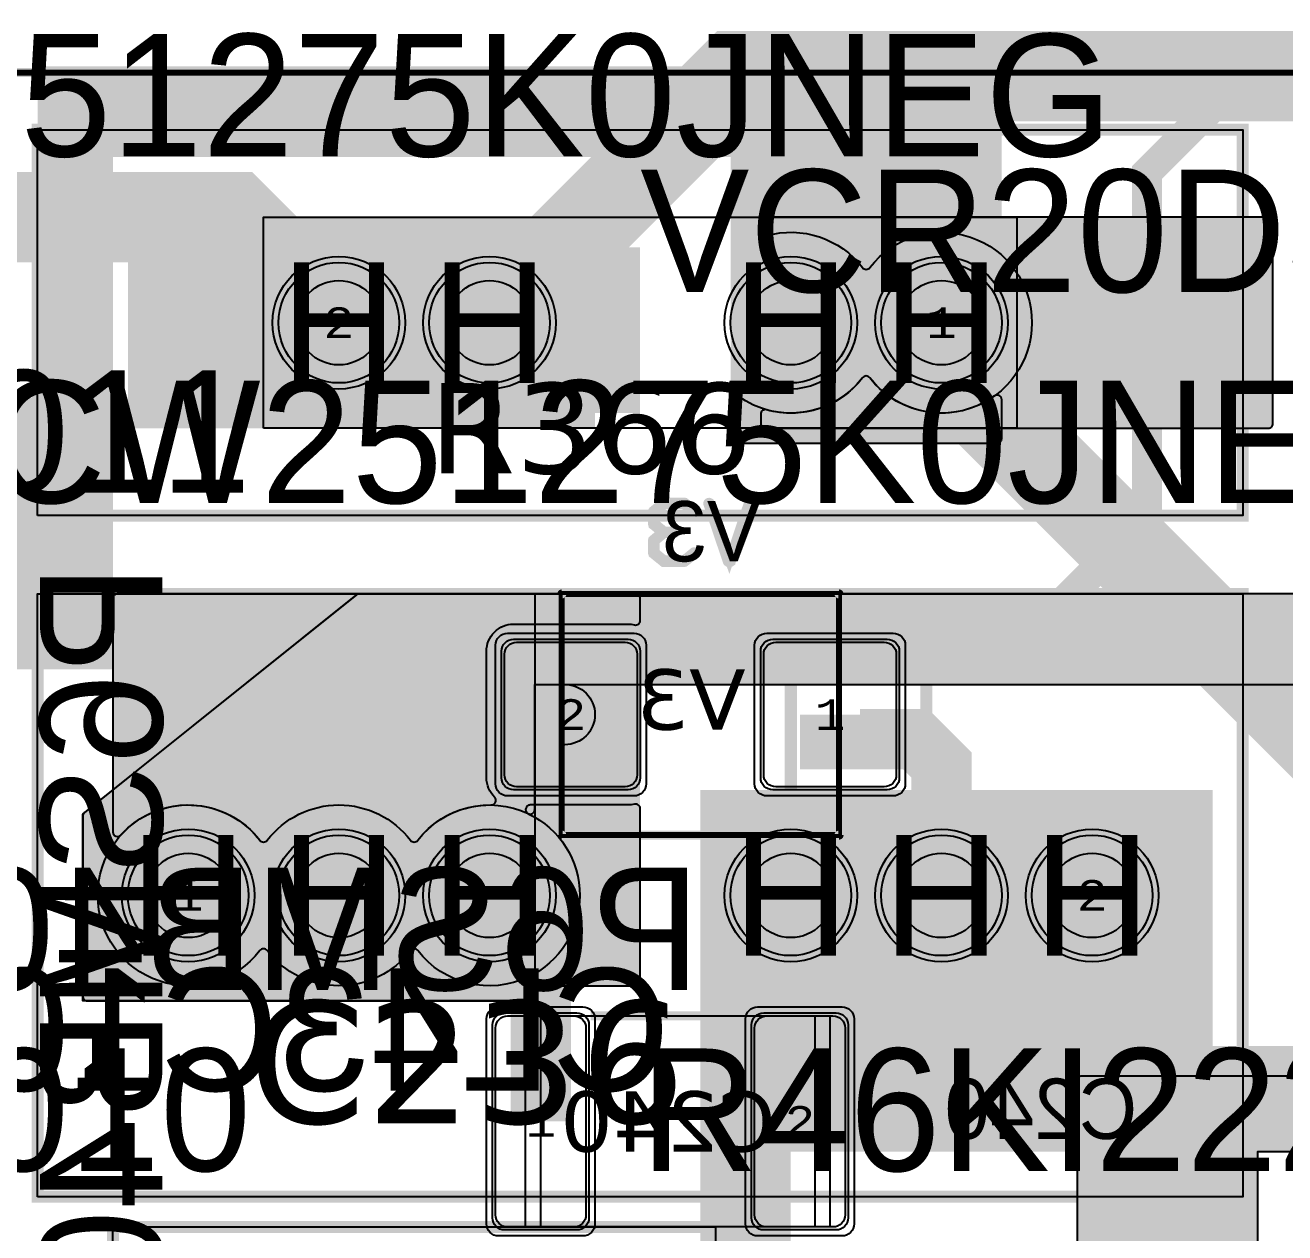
# Model space of a CAD drawing. Extents: x -23 to 289, y -67 to 135.
# Drawn here: x 15.04 to 35.95, y 61.4 to 81.44 of the extents above; entities that cross this region are included whole.
import ezdxf
from ezdxf.enums import TextEntityAlignment as Align

# ---------------------------------------------------------------- set-up
doc = ezdxf.new("R2010")
doc.units = 0
doc.header["$MEASUREMENT"] = 0
for name, color, linetype in [('ASSEMBLY_OUTLINES_BTM', 191, 'CONTINUOUS'), ('ASSEMBLY_OUTLINES_TOP', 102, 'CONTINUOUS'), ('ASSEMBLY_PART_NUMBERS_BTM', 191, 'CONTINUOUS'), ('ASSEMBLY_PART_NUMBERS_TOP', 102, 'CONTINUOUS'), ('ASSEMBLY_REF_DES_BTM', 191, 'CONTINUOUS'), ('ASSEMBLY_REF_DES_TOP', 102, 'CONTINUOUS'), ('DRILL_DRAWING', 21, 'CONTINUOUS'), ('GENERATED_SILKSCREEN_BTM', 255, 'CONTINUOUS'), ('GENERATED_SILKSCREEN_TOP', 140, 'CONTINUOUS'), ('MOUNTING_HOLE_PADS_LAYER14', 150, 'CONTINUOUS'), ('MOUNTING_HOLE_PADS_LAYER15', 230, 'CONTINUOUS'), ('MOUNTING_HOLES_LAYER_BOT17', 42, 'CONTINUOUS'), ('MOUNTING_HOLES_LAYER_TOP', 42, 'CONTINUOUS'), ('PART_HOLES_LAYER_BOTTOM', 30, 'CONTINUOUS'), ('PART_HOLES_LAYER_TOP', 30, 'CONTINUOUS'), ('PART_PADS_LAYER_BOTTOM', 230, 'CONTINUOUS'), ('PART_PADS_LAYER_TOP', 150, 'CONTINUOUS'), ('PART_PADS_SMD_BTM', 230, 'CONTINUOUS'), ('PIN_NUMBERS_BTM', 8, 'CONTINUOUS'), ('PIN_NUMBERS_TOP', 8, 'CONTINUOUS'), ('PLACEMENT_OUTLINES_BTM', 222, 'CONTINUOUS'), ('PLACEMENT_OUTLINES_TOP', 130, 'CONTINUOUS'), ('PLANE_DATA_LAYER_BOTTOM', 230, 'CONTINUOUS'), ('PLANE_DATA_LAYER_TOP', 150, 'CONTINUOUS'), ('PLANE_SHAPES_LAYER_BOTTOM', 230, 'CONTINUOUS'), ('PLANE_SHAPES_LAYER_TOP', 150, 'CONTINUOUS'), ('SILKSCREEN_OUTLINES_BTM', 211, 'CONTINUOUS'), ('SILKSCREEN_OUTLINES_TOP', 150, 'CONTINUOUS'), ('SILKSCREEN_REF_DES_BTM', 211, 'CONTINUOUS'), ('SOLDERMASK_PADS_BTM', 12, 'CONTINUOUS'), ('SOLDERMASK_PADS_TOP', 180, 'CONTINUOUS'), ('SOLDERPASTE_PADS_BTM', 12, 'CONTINUOUS'), ('TRACES_LAYER_BOTTOM', 230, 'CONTINUOUS'), ('TRACES_LAYER_TOP', 150, 'CONTINUOUS')]:
    doc.layers.add(name, color=color, linetype=linetype)
doc.styles.add('COURIER_NEW', font='COUR.TTF')
doc.styles.add('VERDANA', font='verdana.TTF')
doc.styles.add('VERIBEST_GERBER_0', font='txt')

msp = doc.modelspace()

# ---------------------------------------------------------------- hatches: boundary and pattern name
at = {"layer": 'MOUNTING_HOLES_LAYER_BOT17'}
h = msp.add_hatch(color=256, dxfattribs=at)
edge = h.paths.add_edge_path()
edge.add_arc((22.75, 76.5), 0.7, 0, 360)
h = msp.add_hatch(color=256, dxfattribs=at)
edge = h.paths.add_edge_path()
edge.add_arc((27.75, 76.5), 0.7, 0, 360)
h = msp.add_hatch(color=256, dxfattribs=at)
edge = h.paths.add_edge_path()
edge.add_arc((20.25, 67), 0.7, 0, 360)
h = msp.add_hatch(color=256, dxfattribs=at)
edge = h.paths.add_edge_path()
edge.add_arc((22.75, 67), 0.7, 0, 360)
h = msp.add_hatch(color=256, dxfattribs=at)
edge = h.paths.add_edge_path()
edge.add_arc((27.75, 67), 0.7, 0, 360)
h = msp.add_hatch(color=256, dxfattribs=at)
edge = h.paths.add_edge_path()
edge.add_arc((30.25, 67), 0.7, 0, 360)
at = {"layer": 'MOUNTING_HOLES_LAYER_TOP'}
h = msp.add_hatch(color=256, dxfattribs=at)
edge = h.paths.add_edge_path()
edge.add_arc((22.75, 76.5), 0.7, 0, 360)
h = msp.add_hatch(color=256, dxfattribs=at)
edge = h.paths.add_edge_path()
edge.add_arc((27.75, 76.5), 0.7, 0, 360)
h = msp.add_hatch(color=256, dxfattribs=at)
edge = h.paths.add_edge_path()
edge.add_arc((20.25, 67), 0.7, 0, 360)
h = msp.add_hatch(color=256, dxfattribs=at)
edge = h.paths.add_edge_path()
edge.add_arc((22.75, 67), 0.7, 0, 360)
h = msp.add_hatch(color=256, dxfattribs=at)
edge = h.paths.add_edge_path()
edge.add_arc((27.75, 67), 0.7, 0, 360)
h = msp.add_hatch(color=256, dxfattribs=at)
edge = h.paths.add_edge_path()
edge.add_arc((30.25, 67), 0.7, 0, 360)
at = {"layer": 'PART_HOLES_LAYER_BOTTOM'}
h = msp.add_hatch(color=256, dxfattribs=at)
edge = h.paths.add_edge_path()
edge.add_arc((20.25, 76.5), 0.7, 0, 360)
h = msp.add_hatch(color=256, dxfattribs=at)
edge = h.paths.add_edge_path()
edge.add_arc((30.25, 76.5), 0.7, 0, 360)
h = msp.add_hatch(color=256, dxfattribs=at)
edge = h.paths.add_edge_path()
edge.add_arc((17.75, 67), 0.7, 0, 360)
h = msp.add_hatch(color=256, dxfattribs=at)
edge = h.paths.add_edge_path()
edge.add_arc((32.75, 67), 0.7, 0, 360)
at = {"layer": 'PART_HOLES_LAYER_TOP'}
h = msp.add_hatch(color=256, dxfattribs=at)
edge = h.paths.add_edge_path()
edge.add_arc((20.25, 76.5), 0.7, 0, 360)
h = msp.add_hatch(color=256, dxfattribs=at)
edge = h.paths.add_edge_path()
edge.add_arc((30.25, 76.5), 0.7, 0, 360)
h = msp.add_hatch(color=256, dxfattribs=at)
edge = h.paths.add_edge_path()
edge.add_arc((17.75, 67), 0.7, 0, 360)
h = msp.add_hatch(color=256, dxfattribs=at)
edge = h.paths.add_edge_path()
edge.add_arc((32.75, 67), 0.7, 0, 360)
at = {"layer": 'PLANE_DATA_LAYER_BOTTOM'}
h = msp.add_hatch(color=256, dxfattribs=at)
h.paths.add_polyline_path([(24.5, 74.8262, -0.414213562373095), (24.4238, 74.75), (16.8262, 74.75, -0.414213562373095), (16.75, 74.8262), (16.75, 78.1738, -0.414213562373095), (16.8262, 78.25), (24.4238, 78.25, -0.414213562373095), (24.5, 78.1738)], flags=0)
h.paths.add_polyline_path([(21.56043, 75.586258, 0.7163993986891782), (24.25, 76.499999), (24.25, 76.500001, 0.7163993986891782), (21.56043, 77.413742, -0.4928320379335522), (21.43957, 77.413742, 0.7163993986891782), (18.75, 76.500001), (18.75, 76.499999, 0.7163993986891782), (21.43957, 75.586258, -0.4928320379335522)], flags=0)
for points in [[(35.75, 78.1738, 0.414213562373095), (35.6738, 78.25), (27.3262, 78.25, 0.414213562373095), (27.25, 78.1738), (27.25, 78.018157, 0.4963886627967157), (27.346688, 77.944763, -0.3060572352191538), (28.93957, 77.413742, 0.4928320379335522), (29.06043, 77.413742, -0.7163993986891782), (31.75, 76.500001), (31.75, 76.5), (31.75, 76.499999, -0.7163993986891782), (29.06043, 75.586258, 0.4928320379335522), (28.93957, 75.586258, -0.3060572352191538), (27.346688, 75.055237, 0.4963886627967157), (27.25, 74.981843), (27.25, 74.8262, 0.414213562373095), (27.3262, 74.75), (35.6738, 74.75, 0.414213562373095), (35.75, 74.8262)], [(25.25, 71.9238, 0.414213562373095), (25.1738, 72), (16.5762, 72, 0.414213562373095), (16.5, 71.9238), (16.5, 68.051951, 0.6881368522753579), (16.632946, 68.001095, -0.4695240543473409), (18.93957, 67.913742, 0.4928320379335522), (19.06043, 67.913742, -0.4928325361211637), (21.43957, 67.913742, 0.4928320379335522), (21.56043, 67.913742, -0.2380465042043748), (22.778489, 68.49973, 0.4197868137927916), (22.856136, 68.575916, 0.2003139254492622), (22.833526, 68.630088, -0.2003165936273617), (22.7, 68.95), (22.7, 71.05, -0.414213562373095), (23.15, 71.5), (25.05, 71.5, -0.0594442661234544), (25.155872, 71.487368, 0.4856163070986072), (25.25, 71.561429)], [(25.25, 68.438571, 0.485616307098607), (25.155872, 68.512632, -0.0594442661234544), (25.05, 68.5), (23.426166, 68.5, 0.414213562373095), (23.349966, 68.4238, 0.2895641877420055), (23.393477, 68.354968, -0.2895657790381553), (24.25, 67, -0.2895657790381553), (23.393477, 65.645032, 0.2895641877420055), (23.349966, 65.5762, 0.414213562373095), (23.426166, 65.5), (25.1738, 65.5, 0.414213562373095), (25.25, 65.5762)], [(52.5, 63.9238, 0.414213562373095), (52.4238, 64), (32.5762, 64, 0.414213562373095), (32.5, 63.9238), (32.5, 59.925661, 0.4275343137470214), (32.579648, 59.849539, -0.0113121250404393), (32.600002, 59.85), (34, 59.85, -0.414213562373095), (34.45, 59.4), (34.45, 56.6, -0.1376706361599241), (34.384283, 56.365849, 0.1376691685280489), (34.373155, 56.3262, 0.414213562373095), (34.449355, 56.25), (35.4238, 56.25, 0.414213562373095), (35.5, 56.3262), (35.5, 62.749992, -0.414213562373095), (35.500008, 62.75), (52.4238, 62.75, 0.414213562373095), (52.5, 62.8262)]]:
    msp.add_hatch(color=256, dxfattribs=at).paths.add_polyline_path(points, flags=0)
for points in [[(20.25, 76.5), (19.125659, 77.604655)], [(20.25, 76.5), (21.235142, 77.730407)], [(22.75, 76.5), (21.764879, 77.730424)], [(22.75, 76.5), (23.864542, 77.614542)], [(27.75, 76.5), (28.735142, 77.730407)], [(30.25, 76.5), (29.264879, 77.730424)], [(30.25, 76.5), (31.37436, 77.604636)], [(20.25, 76.5), (19.12564, 75.395364)], [(20.25, 76.5), (21.235121, 75.269576)], [(22.75, 76.5), (21.764858, 75.269593)], [(22.75, 76.5), (23.864542, 75.385458)], [(27.75, 76.5), (28.735121, 75.269576)], [(30.25, 76.5), (29.264858, 75.269593)], [(30.25, 76.5), (31.37436, 75.395364)], [(25.05, 71.05), (25.084873, 71.575043)], [(23.15, 71.05), (22.77792, 71.42208)], [(23.15, 68.95), (22.654864, 68.77188)], [(25.05, 68.95), (25.084863, 68.424956)], [(17.75, 67), (16.978395, 68.374421)], [(17.75, 67), (18.786818, 68.187188)], [(20.25, 67), (19.275784, 68.239076)], [(20.25, 67), (21.224216, 68.239076)], [(22.75, 67), (21.775784, 68.239076)], [(22.75, 67), (23.998975, 67.961493)], [(22.75, 67), (23.998975, 66.038507)]]:
    msp.add_hatch(color=256, dxfattribs=at).paths.add_polyline_path(points, is_closed=False, flags=0)
at = {"layer": 'PLANE_DATA_LAYER_TOP'}
h = msp.add_hatch(color=256, dxfattribs=at)
h.paths.add_polyline_path([(31.25, 77.777106, -0.6120800873065083), (31.12914, 77.715365, 0.4058108874038327), (29.06043, 77.413742, -0.4928320379335522), (28.93957, 77.413742, 0.4058108874038327), (26.87086, 77.715365, -0.6120800873065083), (26.75, 77.777106), (26.75, 79.249992, 0.414213562373095), (26.749992, 79.25), (16.500008, 79.25, 0.414213562373095), (16.5, 79.249992), (16.5, 70.8262, -0.414213562373095), (16.4238, 70.75), (11.8262, 70.75, -0.414213562373095), (11.75, 70.8262), (11.75, 75.1738, -0.414213562373095), (11.8262, 75.25), (15.249992, 75.25, 0.414213562373095), (15.25, 75.250008), (15.25, 80.6738, -0.414213562373095), (15.3262, 80.75), (31.1738, 80.75, -0.414213562373095), (31.25, 80.6738)], flags=0)
h.paths.add_polyline_path([(14, 71.15, 0.414213562373095), (14.45, 71.6), (14.45, 74.4, 0.414213562373095), (14, 74.85), (12.6, 74.85, 0.414213562373095), (12.15, 74.4), (12.15, 71.6, 0.414213562373095), (12.6, 71.15)], flags=0)
for points in [[(27.75, 76.5), (27.75, 78.0762)], [(30.25, 76.5), (30.25, 78.0762)], [(20.25, 76.5), (22.75, 76.5)], [(20.25, 76.5), (22.75, 76.5)], [(27.75, 76.5), (30.25, 76.5)], [(27.75, 76.5), (30.25, 76.5)], [(27.75, 76.5), (27.75, 74.9238)], [(30.25, 76.5), (30.25, 74.9238)], [(17.75, 67), (18.724216, 68.239076)], [(20.25, 67), (19.275784, 68.239076)], [(20.25, 67), (21.224216, 68.239076)], [(22.75, 67), (21.775784, 68.239076)], [(27.75, 67), (26.777493, 68.240418)], [(27.75, 67), (28.735142, 68.230407)], [(30.25, 67), (29.264879, 68.230424)], [(30.25, 67), (31.235142, 68.230407)], [(32.75, 67), (31.764879, 68.230424)], [(17.75, 67), (16.645364, 68.12436)], [(32.75, 67), (33.87436, 68.104636)], [(17.75, 67), (16.635458, 65.885458)], [(17.75, 67), (18.735121, 65.769576)], [(20.25, 67), (19.264858, 65.769593)], [(20.25, 67), (21.235121, 65.769576)], [(22.75, 67), (21.764858, 65.769593)], [(27.75, 67), (26.788485, 65.751042)], [(27.75, 67), (28.724216, 65.760924)], [(30.25, 67), (29.275784, 65.760924)], [(30.25, 67), (31.224216, 65.760924)], [(32.75, 67), (31.775784, 65.760924)], [(32.75, 67), (33.864542, 65.885458)]]:
    msp.add_hatch(color=256, dxfattribs=at).paths.add_polyline_path(points, is_closed=False, flags=0)
for points in [[(31.25, 75.222894, 0.6120800873065081), (31.12914, 75.284635, -0.4058108874038327), (29.06043, 75.586258, 0.4928320379335522), (28.93957, 75.586258, -0.4058108874038327), (26.87086, 75.284635, 0.6120800873065081), (26.75, 75.222894), (26.75, 74.5762, 0.414213562373095), (26.8262, 74.5), (31.1738, 74.5, 0.414213562373095), (31.25, 74.5762)], [(45.25, 74.9238, 0.414213562373095), (45.1738, 75), (44.669409, 75, 0.414213562373095), (44.593209, 74.9238, 0.1148131430921371), (44.601037, 74.890159, -0.1148147410816243), (44.75, 74.250001), (44.75, 74.25, -0.9999999999999999), (41.85, 74.25), (41.85, 74.250001, -0.1148147410816248), (41.998963, 74.890159, 0.114813143092137), (42.006791, 74.9238, 0.414213562373095), (41.930591, 75), (41.3262, 75, 0.414213562373095), (41.25, 74.9238), (41.25, 72.000008, -0.414213562373095), (41.249992, 72), (20.589228, 71.999998, 0.1703046758978936), (20.541626, 71.9833), (16.028598, 68.372878, 0.2278367136250733), (16, 68.313376), (16, 65.3262, 0.414213562373095), (16.0762, 65.25), (23.4238, 65.25, 0.414213562373095), (23.5, 65.3262), (23.5, 65.575079, 0.5503665247059789), (23.391226, 65.643966, -0.3530343973598786), (21.56043, 66.086258, 0.4928320379335522), (21.43957, 66.086258, -0.4928325361211637), (19.06043, 66.086258, 0.4928320379335522), (18.93957, 66.086258, -0.7163993986891782), (16.25, 66.999999), (16.25, 67), (16.25, 67.000001, -0.7163993986891782), (18.93957, 67.913742, 0.4928320379335522), (19.06043, 67.913742, -0.4928325361211637), (21.43957, 67.913742, 0.4928320379335522), (21.56043, 67.913742, -0.3530343973598786), (23.391226, 68.356034, 0.5503665247059791), (23.5, 68.424921), (23.5, 70.499992, -0.414213562373095), (23.500008, 70.5), (45.1738, 70.5, 0.414213562373095), (45.25, 70.5762)]]:
    msp.add_hatch(color=256, dxfattribs=at).paths.add_polyline_path(points, flags=0)
h = msp.add_hatch(color=256, dxfattribs=at)
h.paths.add_polyline_path([(45.25, 62.8262, -0.414213562373095), (45.1738, 62.75), (27.750008, 62.75, 0.414213562373095), (27.75, 62.749992), (27.75, 38.000008, 0.414213562373095), (27.750008, 38), (35.4238, 38, -0.414213562373095), (35.5, 37.9238), (35.5, 30.3262, -0.414213562373095), (35.4238, 30.25), (22.5762, 30.25, -0.414213562373095), (22.5, 30.3262), (22.5, 37.9238, -0.414213562373095), (22.5762, 38), (26.249992, 38, 0.414213562373095), (26.25, 38.000008), (26.25, 66.323834, -0.7996942034350434), (26.395032, 66.356523, 0.5604170451620418), (28.93957, 66.086258, -0.4928320379335522), (29.06043, 66.086258, 0.4928325361211637), (31.43957, 66.086258, -0.4928320379335522), (31.56043, 66.086258, 0.7163993986891782), (34.25, 66.999999), (34.25, 67.000001, 0.7163993986891782), (31.56043, 67.913742, -0.4928320379335522), (31.43957, 67.913742, 0.4928325361211637), (29.06043, 67.913742, -0.4928320379335522), (28.93957, 67.913742, 0.5604170451620418), (26.395032, 67.643477, -0.7996942034350434), (26.25, 67.676166), (26.25, 68.6738, -0.414213562373095), (26.3262, 68.75), (34.6738, 68.75, -0.414213562373095), (34.75, 68.6738), (34.75, 64.500008, 0.414213562373095), (34.750008, 64.5), (41.499992, 64.5, 0.414213562373095), (41.5, 64.500008), (41.5, 68.4238, -0.414213562373095), (41.5762, 68.5), (45.1738, 68.5, -0.414213562373095), (45.25, 68.4238)], flags=0)
h.paths.add_polyline_path([(41.849999999999994, 66.75, -0.9999999999999999), (44.75, 66.75, -0.9999999999999999)], flags=0)
at = {"layer": 'PLANE_SHAPES_LAYER_TOP'}
msp.add_hatch(color=256, dxfattribs=at).paths.add_polyline_path([(23.5, 65.25), (16, 65.25), (16, 68.35), (20.562501, 72), (23.5, 72)], flags=0)

# ---------------------------------------------------------------- linework, layer by layer
at = {"layer": 'ASSEMBLY_OUTLINES_BTM', "const_width": 0.1}
msp.add_lwpolyline([(23.95, 68), (23.95, 72), (28.55, 72), (28.55, 68)], close=True, dxfattribs=at)
at = {"layer": 'ASSEMBLY_OUTLINES_BTM', "const_width": 0.2}
msp.add_lwpolyline([(27.75, 71.5), (27.75, 68.5)], dxfattribs=at)
at = {"layer": 'ASSEMBLY_OUTLINES_BTM'}
msp.add_lwpolyline([(24, 70.5, -1), (24, 69.5)], format="xyb", dxfattribs=at)
msp.add_lwpolyline([(23.6, 61.5), (23.6, 65), (28.4, 65), (28.4, 61.5)], close=True, dxfattribs=at)
at = {"layer": 'ASSEMBLY_OUTLINES_TOP'}
for points, const_width in [([(13.36, 80.65), (13.36, 93.35), (42.36, 93.35), (42.36, 80.65)], 0.1), ([(15.25, 73.3), (15.25, 79.7), (35.25, 79.7), (35.25, 73.3)], 0.2), ([(15.25, 62), (15.25, 72), (35.25, 72), (35.25, 62)], 0.2), ([(16.5, 41.5), (16.5, 61.5), (26.5, 61.5), (26.5, 41.5)], 0.2)]:
    msp.add_lwpolyline(points, close=True, dxfattribs=dict(at, const_width=const_width))
at = {"layer": 'GENERATED_SILKSCREEN_BTM'}
for points, const_width in [([(25.993, 72.527), (26.162, 72.664), (26.165, 72.666), (26.167, 72.669), (26.168, 72.672), (26.168, 72.675), (26.167, 72.682), (26.163, 72.689), (26.158, 72.694), (26.152, 72.698), (26.145, 72.699), (26.138, 72.697), (25.975, 72.564), (25.652, 72.564), (25.496, 72.69), (25.496, 72.876), (25.65, 73.003), (25.816, 73.003), (25.824, 73.005), (25.829, 73.009), (25.832, 73.016), (25.833, 73.023), (25.832, 73.03), (25.829, 73.036), (25.824, 73.041), (25.816, 73.043), (25.65, 73.043), (25.496, 73.17), (25.496, 73.356), (25.652, 73.482), (25.975, 73.482), (26.138, 73.349), (26.145, 73.347), (26.152, 73.348), (26.158, 73.351), (26.163, 73.357), (26.167, 73.363), (26.168, 73.37), (26.168, 73.374), (26.167, 73.377), (26.165, 73.38), (26.162, 73.382), (25.993, 73.519), (25.99, 73.52), (25.987, 73.521), (25.986, 73.522), (25.982, 73.523), (25.645, 73.523), (25.64, 73.522), (25.638, 73.521), (25.636, 73.52), (25.632, 73.519), (25.463, 73.382), (25.46, 73.377), (25.459, 73.373), (25.457, 73.37), (25.456, 73.366), (25.456, 73.16), (25.457, 73.157), (25.459, 73.15), (25.46, 73.145), (25.463, 73.143), (25.61, 73.023), (25.463, 72.903), (25.462, 72.901), (25.46, 72.899), (25.459, 72.898), (25.459, 72.896), (25.457, 72.889), (25.456, 72.886), (25.456, 72.68), (25.457, 72.675), (25.459, 72.671), (25.46, 72.667), (25.463, 72.664), (25.632, 72.527), (25.636, 72.525), (25.637, 72.524), (25.64, 72.524), (25.641, 72.523), (25.642, 72.523), (25.645, 72.523), (25.982, 72.523), (25.986, 72.524), (25.99, 72.525), (25.993, 72.527)], 0.15), ([(26.716, 72.523), (26.743, 72.523), (26.749, 72.524), (26.754, 72.527), (26.76, 72.531), (26.761, 72.537), (27.086, 73.496), (27.087, 73.5), (27.087, 73.504), (27.086, 73.507), (27.084, 73.51), (27.078, 73.515), (27.071, 73.519), (27.064, 73.52), (27.057, 73.519), (27.051, 73.516), (27.047, 73.509), (26.73, 72.566), (26.411, 73.509), (26.407, 73.516), (26.401, 73.519), (26.394, 73.52), (26.387, 73.519), (26.38, 73.515), (26.375, 73.51), (26.373, 73.504), (26.374, 73.496), (26.697, 72.537), (26.7, 72.531), (26.706, 72.527), (26.71, 72.524), (26.716, 72.523)], 0.15), ([(30, 71.5), (30, 68.5)], 0.2), ([(30.523, 63.802), (30.355, 63.939), (30.351, 63.94), (30.349, 63.941), (30.347, 63.942), (30.343, 63.943), (30.006, 63.943), (30.002, 63.942), (30, 63.941), (29.997, 63.94), (29.993, 63.939), (29.825, 63.802), (29.822, 63.797), (29.821, 63.793), (29.819, 63.79), (29.818, 63.786), (29.818, 63.1), (29.819, 63.097), (29.821, 63.09), (29.822, 63.088), (29.825, 63.084), (29.993, 62.947), (29.997, 62.946), (30, 62.945), (30.001, 62.944), (30.003, 62.943), (30.006, 62.943), (30.343, 62.943), (30.347, 62.944), (30.351, 62.945), (30.355, 62.947), (30.523, 63.084), (30.526, 63.086), (30.527, 63.087), (30.529, 63.09), (30.531, 63.097), (30.532, 63.1), (30.532, 63.786), (30.531, 63.79), (30.529, 63.793), (30.528, 63.797), (30.523, 63.802)], 0.15), ([(30.491, 63.776), (30.491, 63.11), (30.432, 63.06), (29.948, 63.849), (30.014, 63.902), (30.337, 63.902), (30.491, 63.776)], 0.15), ([(30.87, 62.963), (30.869, 62.955), (30.864, 62.95), (30.857, 62.947), (30.85, 62.946), (30.843, 62.947), (30.837, 62.95), (30.832, 62.955), (30.83, 62.963), (30.83, 63.266), (30.783, 63.266), (30.776, 63.268), (30.77, 63.272), (30.767, 63.279), (30.766, 63.286), (30.767, 63.294), (30.77, 63.301), (30.776, 63.306), (30.783, 63.307), (30.83, 63.307), (30.83, 63.895), (30.831, 63.9), (30.834, 63.904), (30.838, 63.908), (30.843, 63.911), (30.849, 63.913), (30.855, 63.914), (30.86, 63.913), (30.865, 63.909), (31.472, 63.302), (31.476, 63.296), (31.478, 63.29), (31.477, 63.284), (31.473, 63.277), (31.471, 63.272), (31.467, 63.269), (31.463, 63.267), (31.458, 63.266), (30.87, 63.266), (30.87, 62.963)], 0.15), ([(31.408, 63.307), (30.87, 63.843), (30.87, 63.307), (31.408, 63.307)], 0.15), ([(31.883, 63.939), (31.715, 63.802), (31.712, 63.797), (31.711, 63.793), (31.709, 63.79), (31.708, 63.786), (31.708, 63.649), (31.709, 63.645), (31.711, 63.639), (31.712, 63.634), (31.715, 63.632), (32.381, 63.091), (32.381, 62.984), (31.728, 62.984), (31.721, 62.982), (31.715, 62.978), (31.712, 62.971), (31.711, 62.963), (31.712, 62.956), (31.715, 62.949), (31.721, 62.945), (31.728, 62.943), (32.402, 62.943), (32.41, 62.945), (32.415, 62.95), (32.42, 62.955), (32.422, 62.963), (32.422, 63.1), (32.421, 63.103), (32.419, 63.11), (32.417, 63.113), (32.416, 63.115), (32.413, 63.117), (31.748, 63.659), (31.748, 63.776), (31.904, 63.902), (32.227, 63.902), (32.39, 63.769), (32.397, 63.767), (32.404, 63.768), (32.41, 63.771), (32.415, 63.777), (32.418, 63.783), (32.419, 63.79), (32.418, 63.797), (32.416, 63.8), (32.413, 63.802), (32.245, 63.939), (32.241, 63.94), (32.239, 63.941), (32.237, 63.942), (32.233, 63.943), (31.896, 63.943), (31.892, 63.942), (31.89, 63.941), (31.887, 63.94), (31.883, 63.939)], 0.15), ([(33.188, 62.947), (33.356, 63.084), (33.361, 63.087), (33.362, 63.091), (33.364, 63.095), (33.365, 63.1), (33.365, 63.786), (33.364, 63.791), (33.362, 63.795), (33.36, 63.797), (33.359, 63.799), (33.357, 63.802), (33.188, 63.939), (33.185, 63.94), (33.182, 63.941), (33.181, 63.942), (33.177, 63.943), (32.84, 63.943), (32.835, 63.942), (32.833, 63.941), (32.83, 63.94), (32.827, 63.939), (32.658, 63.802), (32.654, 63.797), (32.652, 63.789), (32.653, 63.783), (32.655, 63.778), (32.658, 63.774), (32.663, 63.77), (32.668, 63.767), (32.673, 63.766), (32.678, 63.766), (32.682, 63.769), (32.847, 63.902), (33.17, 63.902), (33.324, 63.776), (33.324, 63.11), (33.17, 62.984), (32.847, 62.984), (32.682, 63.117), (32.678, 63.119), (32.673, 63.12), (32.668, 63.119), (32.663, 63.116), (32.658, 63.112), (32.655, 63.107), (32.653, 63.101), (32.652, 63.095), (32.654, 63.089), (32.658, 63.084), (32.827, 62.947), (32.831, 62.945), (32.832, 62.944), (32.835, 62.944), (32.836, 62.943), (32.837, 62.943), (32.84, 62.943), (33.177, 62.943), (33.181, 62.944), (33.185, 62.945), (33.188, 62.947)], 0.15), ([(30.4, 63.034), (30.337, 62.984), (30.014, 62.984), (29.858, 63.11), (29.858, 63.776), (29.917, 63.823), (30.4, 63.034)], 0.15)]:
    msp.add_lwpolyline(points, dxfattribs=dict(at, const_width=const_width))
at = {"layer": 'GENERATED_SILKSCREEN_BTM', "const_width": 0.15}
for points in [[(28.550005, 71.325), (28.549995, 71.325), (28.549995, 71.999995), (23.950005, 71.999995), (23.950005, 71.325), (23.949995, 71.325), (23.949995, 72, -0.4142135624), (23.95, 72.000005), (28.55, 72.000005, -0.4142135624), (28.550005, 72), (28.550005, 71.325)], [(27.355519, 68.000005, 6.2618e-06), (27.355494, 67.999995), (23.95, 67.999995, -0.4142135624), (23.949995, 68), (23.949995, 68.675), (23.950005, 68.675), (23.950005, 68.000005), (27.355519, 68.000005)], [(28.550005, 68, -0.4142135624), (28.55, 67.999995), (28.144506, 67.999995, 6.2618e-06), (28.144481, 68.000005), (28.549995, 68.000005), (28.549995, 68.675), (28.550005, 68.675), (28.550005, 68)], [(27.069515, 65.000005, 1.10969e-05), (27.069508, 64.999995), (24.430492, 64.999995, 1.10969e-05), (24.430485, 65.000005), (27.069515, 65.000005)], [(27.069515, 61.499995), (24.430485, 61.499995, 1.10969e-05), (24.430492, 61.500005), (27.069508, 61.500005, 1.10969e-05), (27.069515, 61.499995)]]:
    msp.add_lwpolyline(points, format="xyb", dxfattribs=at)
at = {"layer": 'GENERATED_SILKSCREEN_TOP', "const_width": 0.15}
for points in [[(13.36, 80.65), (13.36, 93.35), (42.36, 93.35), (42.36, 80.65)], [(15.25, 73.3), (15.25, 79.7), (35.25, 79.7), (35.25, 73.3)], [(15.25, 62), (15.25, 72), (35.25, 72), (35.25, 62)], [(16.5, 41.5), (16.5, 61.5), (26.5, 61.5), (26.5, 41.5)]]:
    msp.add_lwpolyline(points, close=True, dxfattribs=at)
at = {"layer": 'MOUNTING_HOLE_PADS_LAYER14'}
for centre in [(22.75, 76.5), (27.75, 76.5), (20.25, 67), (22.75, 67), (27.75, 67), (30.25, 67)]:
    msp.add_circle(centre, 1, dxfattribs=at)
at = {"layer": 'MOUNTING_HOLE_PADS_LAYER15'}
for centre in [(22.75, 76.5), (27.75, 76.5), (20.25, 67), (22.75, 67), (27.75, 67), (30.25, 67)]:
    msp.add_circle(centre, 1, dxfattribs=at)
at = {"layer": 'MOUNTING_HOLES_LAYER_BOT17'}
for centre in [(22.75, 76.5), (27.75, 76.5), (20.25, 67), (22.75, 67), (27.75, 67), (30.25, 67)]:
    msp.add_circle(centre, 0.7, dxfattribs=at)
at = {"layer": 'MOUNTING_HOLES_LAYER_TOP'}
for centre in [(22.75, 76.5), (27.75, 76.5), (20.25, 67), (22.75, 67), (27.75, 67), (30.25, 67)]:
    msp.add_circle(centre, 0.7, dxfattribs=at)
at = {"layer": 'PART_HOLES_LAYER_BOTTOM'}
for centre in [(20.25, 76.5), (30.25, 76.5), (17.75, 67), (32.75, 67)]:
    msp.add_circle(centre, 0.7, dxfattribs=at)
at = {"layer": 'PART_HOLES_LAYER_TOP'}
for centre in [(20.25, 76.5), (30.25, 76.5), (17.75, 67), (32.75, 67)]:
    msp.add_circle(centre, 0.7, dxfattribs=at)
at = {"layer": 'PART_PADS_LAYER_BOTTOM'}
for centre in [(20.25, 76.5), (30.25, 76.5), (17.75, 67), (32.75, 67)]:
    msp.add_circle(centre, 1, dxfattribs=at)
at = {"layer": 'PART_PADS_LAYER_TOP'}
for centre in [(20.25, 76.5), (30.25, 76.5), (17.75, 67), (32.75, 67)]:
    msp.add_circle(centre, 1, dxfattribs=at)
at = {"layer": 'PART_PADS_SMD_BTM'}
for points in [[(23.15, 68.75, -0.4142135624), (22.95, 68.95), (22.95, 71.05, -0.4142135624), (23.15, 71.25), (25.05, 71.25, -0.4142135624), (25.25, 71.05), (25.25, 68.95, -0.4142135624), (25.05, 68.75)], [(27.45, 68.75, -0.4142135624), (27.25, 68.95), (27.25, 71.05, -0.4142135624), (27.45, 71.25), (29.35, 71.25, -0.4142135624), (29.55, 71.05), (29.55, 68.95, -0.4142135624), (29.35, 68.75)], [(24.2, 65.05, -0.4142135624), (24.4, 64.85), (24.4, 61.65, -0.4142135624), (24.2, 61.45), (23, 61.45, -0.4142135624), (22.8, 61.65), (22.8, 64.85, -0.4142135624), (23, 65.05)], [(28.5, 65.05, -0.4142135624), (28.7, 64.85), (28.7, 61.65, -0.4142135624), (28.5, 61.45), (27.3, 61.45, -0.4142135624), (27.1, 61.65), (27.1, 64.85, -0.4142135624), (27.3, 65.05)]]:
    msp.add_lwpolyline(points, format="xyb", close=True, dxfattribs=at)
at = {"layer": 'PLACEMENT_OUTLINES_BTM'}
for points in [[(23.95, 68), (23.95, 72), (28.55, 72), (28.55, 68)], [(23.35, 61.5), (23.35, 65), (28.15, 65), (28.15, 61.5)]]:
    msp.add_lwpolyline(points, close=True, dxfattribs=at)
at = {"layer": 'PLACEMENT_OUTLINES_TOP'}
for points in [[(13.36, 80.65), (13.36, 93.35), (42.36, 93.35), (42.36, 80.65)], [(19, 74.75), (19, 78.25), (31.5, 78.25), (31.5, 74.75)], [(15.25, 62), (15.25, 72), (35.25, 72), (35.25, 62)], [(16.5, 41.5), (16.5, 61.5), (26.5, 61.5), (26.5, 41.5)]]:
    msp.add_lwpolyline(points, close=True, dxfattribs=at)
at = {"layer": 'PLANE_DATA_LAYER_BOTTOM'}
for points in [[(35.75, 78.1738, 0.4142135624), (35.6738, 78.25), (27.3262, 78.25, 0.4142135624), (27.25, 78.1738), (27.25, 78.018157, 0.4963886628), (27.346688, 77.944763, -0.3060572352), (28.93957, 77.413742, 0.4928320379), (29.06043, 77.413742, -0.7163993987), (31.75, 76.500001), (31.75, 76.5), (31.75, 76.499999, -0.7163993987), (29.06043, 75.586258, 0.4928320379), (28.93957, 75.586258, -0.3060572352), (27.346688, 75.055237, 0.4963886628), (27.25, 74.981843), (27.25, 74.8262, 0.4142135624), (27.3262, 74.75), (35.6738, 74.75, 0.4142135624), (35.75, 74.8262)], [(25.25, 71.9238, 0.4142135624), (25.1738, 72), (16.5762, 72, 0.4142135624), (16.5, 71.9238), (16.5, 68.051951, 0.6881368523), (16.632946, 68.001095, -0.4695240543), (18.93957, 67.913742, 0.4928320379), (19.06043, 67.913742, -0.4928325361), (21.43957, 67.913742, 0.4928320379), (21.56043, 67.913742, -0.2380465042), (22.778489, 68.49973, 0.4197868138), (22.856136, 68.575916, 0.2003139254), (22.833526, 68.630088, -0.2003165936), (22.7, 68.95), (22.7, 71.05, -0.4142135624), (23.15, 71.5), (25.05, 71.5, -0.0594442661), (25.155872, 71.487368, 0.4856163071), (25.25, 71.561429)], [(25.25, 68.438571, 0.4856163071), (25.155872, 68.512632, -0.0594442661), (25.05, 68.5), (23.426166, 68.5, 0.4142135624), (23.349966, 68.4238, 0.2895641877), (23.393477, 68.354968, -0.289565779), (24.25, 67, -0.289565779), (23.393477, 65.645032, 0.2895641877), (23.349966, 65.5762, 0.4142135624), (23.426166, 65.5), (25.1738, 65.5, 0.4142135624), (25.25, 65.5762)], [(52.5, 63.9238, 0.4142135624), (52.4238, 64), (32.5762, 64, 0.4142135624), (32.5, 63.9238), (32.5, 59.925661, 0.4275343137), (32.579648, 59.849539, -0.011312125), (32.600002, 59.85), (34, 59.85, -0.4142135624), (34.45, 59.4), (34.45, 56.6, -0.1376706362), (34.384283, 56.365849, 0.1376691685), (34.373155, 56.3262, 0.4142135624), (34.449355, 56.25), (35.4238, 56.25, 0.4142135624), (35.5, 56.3262), (35.5, 62.749992, -0.4142135624), (35.500008, 62.75), (52.4238, 62.75, 0.4142135624), (52.5, 62.8262)]]:
    msp.add_lwpolyline(points, format="xyb", close=True, dxfattribs=at)
for points, const_width in [([(20.25, 76.5), (19.125659, 77.604655)], 0.75), ([(20.25, 76.5), (21.235142, 77.730407)], 0.75), ([(22.75, 76.5), (21.764879, 77.730424)], 0.75), ([(22.75, 76.5), (23.864542, 77.614542)], 0.75), ([(27.75, 76.5), (28.735142, 77.730407)], 0.75), ([(30.25, 76.5), (29.264879, 77.730424)], 0.75), ([(30.25, 76.5), (31.37436, 77.604636)], 0.75), ([(20.25, 76.5), (19.12564, 75.395364)], 0.75), ([(20.25, 76.5), (21.235121, 75.269576)], 0.75), ([(22.75, 76.5), (21.764858, 75.269593)], 0.75), ([(22.75, 76.5), (23.864542, 75.385458)], 0.75), ([(27.75, 76.5), (28.735121, 75.269576)], 0.75), ([(30.25, 76.5), (29.264858, 75.269593)], 0.75), ([(30.25, 76.5), (31.37436, 75.395364)], 0.75), ([(25.05, 71.05), (25.084873, 71.575043)], 0.25), ([(23.15, 71.05), (22.77792, 71.42208)], 0.25), ([(23.15, 68.95), (22.654864, 68.77188)], 0.25), ([(25.05, 68.95), (25.084863, 68.424956)], 0.25), ([(17.75, 67), (16.978395, 68.374421)], 0.75), ([(17.75, 67), (18.786818, 68.187188)], 0.75), ([(20.25, 67), (19.275784, 68.239076)], 0.75), ([(20.25, 67), (21.224216, 68.239076)], 0.75), ([(22.75, 67), (21.775784, 68.239076)], 0.75), ([(22.75, 67), (23.998975, 67.961493)], 0.75), ([(22.75, 67), (23.998975, 66.038507)], 0.75)]:
    msp.add_lwpolyline(points, dxfattribs=dict(at, const_width=const_width))
at = {"layer": 'PLANE_DATA_LAYER_TOP', "const_width": 0.75}
for points in [[(27.75, 76.5), (27.75, 78.0762)], [(30.25, 76.5), (30.25, 78.0762)], [(20.25, 76.5), (22.75, 76.5)], [(20.25, 76.5), (22.75, 76.5)], [(27.75, 76.5), (30.25, 76.5)], [(27.75, 76.5), (30.25, 76.5)], [(27.75, 76.5), (27.75, 74.9238)], [(30.25, 76.5), (30.25, 74.9238)], [(17.75, 67), (18.724216, 68.239076)], [(20.25, 67), (19.275784, 68.239076)], [(20.25, 67), (21.224216, 68.239076)], [(22.75, 67), (21.775784, 68.239076)], [(27.75, 67), (26.777493, 68.240418)], [(27.75, 67), (28.735142, 68.230407)], [(30.25, 67), (29.264879, 68.230424)], [(30.25, 67), (31.235142, 68.230407)], [(32.75, 67), (31.764879, 68.230424)], [(17.75, 67), (16.645364, 68.12436)], [(32.75, 67), (33.87436, 68.104636)], [(17.75, 67), (16.635458, 65.885458)], [(17.75, 67), (18.735121, 65.769576)], [(20.25, 67), (19.264858, 65.769593)], [(20.25, 67), (21.235121, 65.769576)], [(22.75, 67), (21.764858, 65.769593)], [(27.75, 67), (26.788485, 65.751042)], [(27.75, 67), (28.724216, 65.760924)], [(30.25, 67), (29.275784, 65.760924)], [(30.25, 67), (31.224216, 65.760924)], [(32.75, 67), (31.775784, 65.760924)], [(32.75, 67), (33.864542, 65.885458)]]:
    msp.add_lwpolyline(points, dxfattribs=at)
at = {"layer": 'PLANE_DATA_LAYER_TOP'}
msp.add_lwpolyline([(31.25, 75.222894, 0.6120800873), (31.12914, 75.284635, -0.4058108874), (29.06043, 75.586258, 0.4928320379), (28.93957, 75.586258, -0.4058108874), (26.87086, 75.284635, 0.6120800873), (26.75, 75.222894), (26.75, 74.5762, 0.4142135624), (26.8262, 74.5), (31.1738, 74.5, 0.4142135624), (31.25, 74.5762)], format="xyb", close=True, dxfattribs=at)
msp.add_lwpolyline([(41.249992, 72), (20.589228, 71.999998, 0.1703046759), (20.541626, 71.9833), (16.028598, 68.372878, 0.2278367136), (16, 68.313376), (16, 65.3262, 0.4142135624), (16.0762, 65.25), (23.4238, 65.25, 0.4142135624), (23.5, 65.3262), (23.5, 65.575079, 0.5503665247), (23.391226, 65.643966, -0.3530343974), (21.56043, 66.086258, 0.4928320379), (21.43957, 66.086258, -0.4928325361), (19.06043, 66.086258, 0.4928320379), (18.93957, 66.086258, -0.7163993987), (16.25, 66.999999), (16.25, 67), (16.25, 67.000001, -0.7163993987), (18.93957, 67.913742, 0.4928320379), (19.06043, 67.913742, -0.4928325361), (21.43957, 67.913742, 0.4928320379), (21.56043, 67.913742, -0.3530343974), (23.391226, 68.356034, 0.5503665247), (23.5, 68.424921), (23.5, 70.499992, -0.4142135624), (23.500008, 70.5), (45.1738, 70.5, 0.4142135624)], format="xyb", dxfattribs=at)
at = {"layer": 'PLANE_SHAPES_LAYER_BOTTOM'}
for points in [[(16.75, 74.75), (24.5, 74.75), (16.75, 78.25), (24.5, 78.25)], [(27.25, 74.75), (35.75, 74.75), (27.25, 78.25), (35.75, 78.25)], [(16.5, 65.5), (25.25, 65.5), (16.5, 72), (25.25, 72)], [(32.5, 56.25), (35.5, 56.25), (32.5, 64), (35.5, 64)], [(35.5, 62.75), (52.5, 62.75), (35.5, 64), (52.5, 64)]]:
    msp.add_solid(points, dxfattribs=at)
at = {"layer": 'PLANE_SHAPES_LAYER_TOP'}
msp.add_lwpolyline([(23.5, 65.25), (16, 65.25), (16, 68.35), (20.562501, 72), (23.5, 72)], close=True, dxfattribs=at)
for points in [[(15.25, 79.25), (26.75, 79.25), (15.25, 80.75), (26.75, 80.75)], [(26.75, 80), (31.25, 80), (26.75, 80.75), (31.25, 80.75)], [(26.75, 74.5), (31.25, 74.5), (26.75, 80), (31.25, 80)], [(15.25, 70.75), (16.5, 70.75), (15.25, 79.25), (16.5, 79.25)], [(18.5, 75), (25.25, 75), (18.5, 77.75), (25.25, 77.75)], [(11.75, 70.75), (15.25, 70.75), (11.75, 75.25), (15.25, 75.25)], [(23.25, 70.5), (45.25, 70.5), (23.25, 72), (45.25, 72)], [(26.25, 38), (27.75, 38), (26.25, 68.75), (27.75, 68.75)], [(27.75, 62.75), (34.75, 62.75), (27.75, 68.75), (34.75, 68.75)], [(34.75, 62.75), (45.25, 62.75), (34.75, 64.5), (45.25, 64.5)]]:
    msp.add_solid(points, dxfattribs=at)
at = {"layer": 'SILKSCREEN_OUTLINES_BTM'}
for points in [[(23.95, 68), (23.95, 72), (28.55, 72), (28.55, 68)], [(23.35, 61.5), (23.35, 65), (28.15, 65), (28.15, 61.5)]]:
    msp.add_lwpolyline(points, close=True, dxfattribs=at)
at = {"layer": 'SILKSCREEN_OUTLINES_BTM', "const_width": 0.2}
msp.add_lwpolyline([(30, 71.5), (30, 68.5)], dxfattribs=at)
at = {"layer": 'SILKSCREEN_OUTLINES_TOP'}
for points in [[(13.36, 80.65), (13.36, 93.35), (42.36, 93.35), (42.36, 80.65)], [(15.25, 73.3), (15.25, 79.7), (35.25, 79.7), (35.25, 73.3)], [(15.25, 62), (15.25, 72), (35.25, 72), (35.25, 62)], [(16.5, 41.5), (16.5, 61.5), (26.5, 61.5), (26.5, 41.5)]]:
    msp.add_lwpolyline(points, close=True, dxfattribs=at)
at = {"layer": 'SOLDERMASK_PADS_BTM'}
for points in [[(23.05, 68.65, -0.4142135624), (22.85, 68.85), (22.85, 71.15, -0.4142135624), (23.05, 71.35), (25.15, 71.35, -0.4142135624), (25.35, 71.15), (25.35, 68.85, -0.4142135624), (25.15, 68.65)], [(27.35, 68.65, -0.4142135624), (27.15, 68.85), (27.15, 71.15, -0.4142135624), (27.35, 71.35), (29.45, 71.35, -0.4142135624), (29.65, 71.15), (29.65, 68.85, -0.4142135624), (29.45, 68.65)], [(24.3, 65.15, -0.4142135624), (24.5, 64.95), (24.5, 61.55, -0.4142135624), (24.3, 61.35), (22.9, 61.35, -0.4142135624), (22.7, 61.55), (22.7, 64.95, -0.4142135624), (22.9, 65.15)], [(28.6, 65.15, -0.4142135624), (28.8, 64.95), (28.8, 61.55, -0.4142135624), (28.6, 61.35), (27.2, 61.35, -0.4142135624), (27, 61.55), (27, 64.95, -0.4142135624), (27.2, 65.15)]]:
    msp.add_lwpolyline(points, format="xyb", close=True, dxfattribs=at)
for centre in [(20.25, 76.5), (22.75, 76.5), (27.75, 76.5), (30.25, 76.5), (17.75, 67), (20.25, 67), (22.75, 67), (27.75, 67), (30.25, 67), (32.75, 67)]:
    msp.add_circle(centre, 1.1, dxfattribs=at)
at = {"layer": 'SOLDERMASK_PADS_TOP'}
for centre in [(20.25, 76.5), (22.75, 76.5), (27.75, 76.5), (30.25, 76.5), (17.75, 67), (20.25, 67), (22.75, 67), (27.75, 67), (30.25, 67), (32.75, 67)]:
    msp.add_circle(centre, 1.1, dxfattribs=at)
at = {"layer": 'SOLDERPASTE_PADS_BTM'}
for points in [[(23.2, 68.8, -0.4142135624), (23, 69), (23, 71, -0.4142135624), (23.2, 71.2), (25, 71.2, -0.4142135624), (25.2, 71), (25.2, 69, -0.4142135624), (25, 68.8)], [(27.5, 68.8, -0.4142135624), (27.3, 69), (27.3, 71, -0.4142135624), (27.5, 71.2), (29.3, 71.2, -0.4142135624), (29.5, 71), (29.5, 69, -0.4142135624), (29.3, 68.8)], [(24.15, 65, -0.4142135624), (24.35, 64.8), (24.35, 61.7, -0.4142135624), (24.15, 61.5), (23.05, 61.5, -0.4142135624), (22.85, 61.7), (22.85, 64.8, -0.4142135624), (23.05, 65)], [(28.45, 65, -0.4142135624), (28.65, 64.8), (28.65, 61.7, -0.4142135624), (28.45, 61.5), (27.35, 61.5, -0.4142135624), (27.15, 61.7), (27.15, 64.8, -0.4142135624), (27.35, 65)]]:
    msp.add_lwpolyline(points, format="xyb", close=True, dxfattribs=at)
at = {"layer": 'TRACES_LAYER_BOTTOM'}
for points, const_width in [([(69.75, 59.75), (67.689482, 59.75), (66.147247, 61.292235), (64.071755, 61.292235), (52.488581, 72.875409), (52.488581, 76.3518), (50.604156, 78.236225), (39.950765, 78.236225), (37.596887, 80.590103), (26.840103, 80.590103), (22.75, 76.5)], 1.5), ([(12.75, 78.25), (18.5, 78.25), (20.25, 76.5)], 1.5), ([(38.26, 66.75), (36.951852, 68.058148), (36.951852, 69.128975), (30.25, 75.830827), (30.25, 76.5)], 1.5), ([(28.4, 70), (28.4, 69.589732), (29.825, 69.589732), (30.25, 69.164732), (30.25, 67)], 1), ([(23.6, 63.25), (23.6, 66.15), (22.75, 67)], 1), ([(27.75, 67), (27.75, 65.548), (27.9, 65.398), (27.9, 63.25)], 1)]:
    msp.add_lwpolyline(points, dxfattribs=dict(at, const_width=const_width))
at = {"layer": 'TRACES_LAYER_TOP', "const_width": 0.5}
msp.add_lwpolyline([(66.5, 84.6), (62.377977, 80.477977), (35.146553, 80.477977), (33.65993, 78.991354), (33.65993, 73.254808), (32.234058, 71.828936)], dxfattribs=at)

# ---------------------------------------------------------------- texts
at = {"layer": 'ASSEMBLY_PART_NUMBERS_BTM', "style": 'VERIBEST_GERBER_0', "text_generation_flag": 2}
msp.add_text('P6SMB400CA', height=2.032, rotation=90, dxfattribs=at).set_placement((15.29, 72.5), align=Align.TOP_LEFT)
for s, p in [('P6SMB400CA', (26.25, 67.46)), ('CL43C102JIHNNNE', (25.75, 65.79))]:
    msp.add_text(s, height=2.032, dxfattribs=at).set_placement(p, align=Align.TOP_LEFT)
at = {"layer": 'ASSEMBLY_PART_NUMBERS_TOP', "style": 'VERIBEST_GERBER_0'}
for s, p in [('CRCW251275K0JNEG', (5, 81.29)), ('VCR20D361K', (25.25, 79.04)), ('5011', (12.75, 75.71)), ('CRCW251275K0JNEG', (10.5, 75.54)), ('5010', (12.75, 64.46)), ('R46KI22200001K1', (25.25, 64.46))]:
    msp.add_text(s, height=2.032, dxfattribs=at).set_placement(p, align=Align.TOP_LEFT)
at = {"layer": 'ASSEMBLY_REF_DES_BTM', "style": 'VERDANA', "text_generation_flag": 2}
for s, p in [('V3', (27, 70.75)), ('C240', (27.5, 63.75))]:
    msp.add_text(s, height=1, dxfattribs=at).set_placement(p, align=Align.TOP_LEFT)
at = {"layer": 'ASSEMBLY_REF_DES_TOP', "style": 'VERDANA'}
for s, height, p in [('R366', 1.5, (21.75, 75.5)), ('C236', 2.03, (18.75, 65.25))]:
    msp.add_text(s, height=height, dxfattribs=at).set_placement(p, align=Align.TOP_LEFT)
at = {"layer": 'DRILL_DRAWING', "style": 'VERIBEST_GERBER_0'}
for p in [(20.25, 76.5), (22.75, 76.5), (27.75, 76.5), (30.25, 76.5), (17.75, 67), (20.25, 67), (22.75, 67), (27.75, 67), (30.25, 67), (32.75, 67)]:
    msp.add_text('H', height=2, dxfattribs=at).set_placement(p, align=Align.MIDDLE_CENTER)
at = {"layer": 'PIN_NUMBERS_BTM', "style": 'COURIER_NEW'}
for s, p in [('2', (20.25, 76.5)), ('1', (30.25, 76.5)), ('2', (24.1, 70)), ('1', (28.4, 70)), ('1', (17.75, 67)), ('2', (32.75, 67)), ('1', (23.6, 63.25)), ('2', (27.9, 63.25))]:
    msp.add_text(s, height=0.508, dxfattribs=at).set_placement(p, align=Align.MIDDLE_CENTER)
at = {"layer": 'PIN_NUMBERS_TOP', "style": 'COURIER_NEW'}
for s, p in [('2', (20.25, 76.5)), ('1', (30.25, 76.5)), ('2', (24.1, 70)), ('1', (28.4, 70)), ('1', (17.75, 67)), ('2', (32.75, 67)), ('1', (23.6, 63.25)), ('2', (27.9, 63.25))]:
    msp.add_text(s, height=0.508, dxfattribs=at).set_placement(p, align=Align.MIDDLE_CENTER)
at = {"layer": 'SILKSCREEN_REF_DES_BTM', "style": 'VERIBEST_GERBER_0', "text_generation_flag": 2}
for s, p in [('V3', (27.25, 73.54)), ('C240', (33.5, 63.96))]:
    msp.add_text(s, height=1, dxfattribs=at).set_placement(p, align=Align.TOP_LEFT)

doc.saveas('drawing.dxf')
